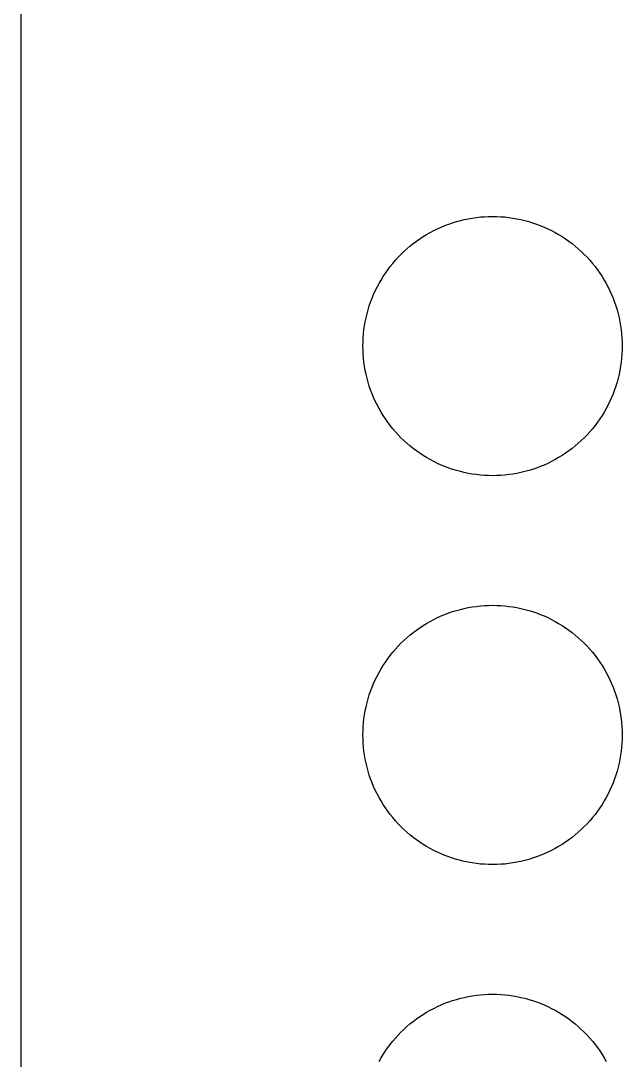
# Model space of a CAD drawing. Header units: metres. Extents: x 0 to 110, y 0 to 146.
# Drawn here: x 0 to 23.2, y 72.45 to 112.55 of the extents above; entities that cross this region are included whole.
import ezdxf

# ---------------------------------------------------------------- set-up
doc = ezdxf.new("R2010")
doc.units = ezdxf.units.M

msp = doc.modelspace()

# ---------------------------------------------------------------- linework, layer by layer
for p, q in [((0, 146), (0, 0)), ((16.2143, 104.589), (16.3594, 104.649)), ((16.3594, 104.649), (16.5063, 104.704)), ((16.5063, 104.704), (16.6549, 104.755)), ((16.6549, 104.755), (16.8051, 104.801)), ((16.8051, 104.801), (16.9566, 104.843)), ((16.9566, 104.843), (17.1093, 104.88)), ((17.1093, 104.88), (17.2631, 104.911)), ((17.2631, 104.911), (17.4178, 104.938)), ((17.4178, 104.938), (17.5733, 104.961)), ((17.5733, 104.961), (17.7295, 104.978)), ((17.7295, 104.978), (17.8861, 104.99)), ((17.8861, 104.99), (18.043, 104.998)), ((18.043, 104.998), (18.2, 105)), ((18.2, 105), (18.3571, 104.998)), ((18.3571, 104.998), (18.514, 104.99)), ((18.514, 104.99), (18.6705, 104.978)), ((18.6705, 104.978), (18.8267, 104.961)), ((18.8267, 104.961), (18.9822, 104.938)), ((18.9822, 104.938), (19.1369, 104.911)), ((19.1369, 104.911), (19.2907, 104.88)), ((19.2907, 104.88), (19.4435, 104.843)), ((19.4435, 104.843), (19.595, 104.801)), ((19.595, 104.801), (19.7451, 104.755)), ((19.7451, 104.755), (19.8937, 104.704)), ((19.8937, 104.704), (20.0406, 104.649)), ((20.0406, 104.649), (20.1857, 104.589)), ((15.5209, 104.222), (15.6548, 104.304)), ((15.6548, 104.304), (15.7912, 104.382)), ((15.7912, 104.382), (15.9301, 104.455)), ((15.9301, 104.455), (16.0711, 104.524)), ((16.0711, 104.524), (16.2143, 104.589)), ((20.1857, 104.589), (20.3289, 104.524)), ((20.3289, 104.524), (20.47, 104.455)), ((20.47, 104.455), (20.6088, 104.382)), ((20.6088, 104.382), (20.7452, 104.304)), ((20.7452, 104.304), (20.8791, 104.222)), ((14.8934, 103.751), (15.0129, 103.853)), ((15.0129, 103.853), (15.1355, 103.951)), ((15.1355, 103.951), (15.2611, 104.045)), ((15.2611, 104.045), (15.3896, 104.135)), ((15.3896, 104.135), (15.5209, 104.222)), ((20.8791, 104.222), (21.0104, 104.135)), ((21.0104, 104.135), (21.1389, 104.045)), ((21.1389, 104.045), (21.2645, 103.951)), ((21.2645, 103.951), (21.3871, 103.853)), ((21.3871, 103.853), (21.5066, 103.751)), ((14.5552, 103.423), (14.6645, 103.536)), ((14.6645, 103.536), (14.7773, 103.645)), ((14.7773, 103.645), (14.8934, 103.751)), ((21.5066, 103.751), (21.6227, 103.645)), ((21.6227, 103.645), (21.7355, 103.536)), ((21.7355, 103.536), (21.8448, 103.423)), ((14.1549, 102.939), (14.2492, 103.065)), ((14.2492, 103.065), (14.3474, 103.187)), ((14.3474, 103.187), (14.4494, 103.307)), ((14.4494, 103.307), (14.5552, 103.423)), ((21.8448, 103.423), (21.9506, 103.307)), ((21.9506, 103.307), (22.0526, 103.187)), ((22.0526, 103.187), (22.1508, 103.065)), ((22.1508, 103.065), (22.2451, 102.939)), ((13.8963, 102.545), (13.9784, 102.679)), ((13.9784, 102.679), (14.0646, 102.81)), ((14.0646, 102.81), (14.1549, 102.939)), ((22.2451, 102.939), (22.3354, 102.81)), ((22.3354, 102.81), (22.4216, 102.679)), ((22.4216, 102.679), (22.5037, 102.545)), ((13.6759, 102.129), (13.745, 102.27)), ((13.745, 102.27), (13.8185, 102.409)), ((13.8185, 102.409), (13.8963, 102.545)), ((22.5037, 102.545), (22.5815, 102.409)), ((22.5815, 102.409), (22.655, 102.27)), ((22.655, 102.27), (22.7241, 102.129)), ((13.4956, 101.694), (13.5511, 101.841)), ((13.5511, 101.841), (13.6112, 101.986)), ((13.6112, 101.986), (13.6759, 102.129)), ((22.7241, 102.129), (22.7888, 101.986)), ((22.7888, 101.986), (22.8489, 101.841)), ((22.8489, 101.841), (22.9044, 101.694)), ((13.3985, 101.395), (13.4447, 101.545)), ((13.4447, 101.545), (13.4956, 101.694)), ((22.9044, 101.694), (22.9553, 101.545)), ((22.9553, 101.545), (23.0015, 101.395)), ((13.2886, 100.937), (13.3204, 101.091)), ((13.3204, 101.091), (13.3571, 101.243)), ((13.3571, 101.243), (13.3985, 101.395)), ((23.0015, 101.395), (23.0429, 101.243)), ((23.0429, 101.243), (23.0796, 101.091)), ((23.0796, 101.091), (23.1115, 100.937)), ((13.2394, 100.627), (13.2616, 100.782)), ((13.2616, 100.782), (13.2886, 100.937)), ((23.1115, 100.937), (23.1384, 100.782)), ((23.1384, 100.782), (23.1606, 100.627)), ((13.2025, 100.157), (13.2099, 100.314)), ((13.2099, 100.314), (13.2222, 100.471)), ((13.2222, 100.471), (13.2394, 100.627)), ((23.1606, 100.627), (23.1778, 100.471)), ((23.1778, 100.471), (23.1901, 100.314)), ((23.1901, 100.314), (23.1975, 100.157)), ((13.2, 100), (13.2025, 100.157)), ((13.2025, 99.8429), (13.2, 100)), ((13.2099, 99.686), (13.2025, 99.8429)), ((23.1975, 99.8429), (23.1901, 99.686)), ((23.1975, 100.157), (23.2, 100)), ((23.2, 100), (23.1975, 99.8429)), ((13.2222, 99.5294), (13.2099, 99.686)), ((13.2394, 99.3733), (13.2222, 99.5294)), ((23.1778, 99.5294), (23.1606, 99.3733)), ((23.1901, 99.686), (23.1778, 99.5294)), ((13.2616, 99.2178), (13.2394, 99.3733)), ((13.2886, 99.0631), (13.2616, 99.2178)), ((13.3204, 98.9093), (13.2886, 99.0631)), ((23.1115, 99.0631), (23.0796, 98.9093)), ((23.1384, 99.2178), (23.1115, 99.0631)), ((23.1606, 99.3733), (23.1384, 99.2178)), ((13.3571, 98.7565), (13.3204, 98.9093)), ((13.3985, 98.605), (13.3571, 98.7565)), ((23.0429, 98.7565), (23.0015, 98.605)), ((23.0796, 98.9093), (23.0429, 98.7565)), ((13.4447, 98.4549), (13.3985, 98.605)), ((13.4956, 98.3063), (13.4447, 98.4549)), ((13.5511, 98.1594), (13.4956, 98.3063)), ((22.9044, 98.3063), (22.8489, 98.1594)), ((22.9553, 98.4549), (22.9044, 98.3063)), ((23.0015, 98.605), (22.9553, 98.4549)), ((13.6112, 98.0143), (13.5511, 98.1594)), ((13.6759, 97.8711), (13.6112, 98.0143)), ((13.745, 97.73), (13.6759, 97.8711)), ((22.7241, 97.8711), (22.655, 97.73)), ((22.7888, 98.0143), (22.7241, 97.8711)), ((22.8489, 98.1594), (22.7888, 98.0143)), ((13.8185, 97.5912), (13.745, 97.73)), ((13.8963, 97.4548), (13.8185, 97.5912)), ((13.9784, 97.3209), (13.8963, 97.4548)), ((22.5037, 97.4548), (22.4216, 97.3209)), ((22.5815, 97.5912), (22.5037, 97.4548)), ((22.655, 97.73), (22.5815, 97.5912)), ((14.0646, 97.1896), (13.9784, 97.3209)), ((14.1549, 97.0611), (14.0646, 97.1896)), ((14.2492, 96.9355), (14.1549, 97.0611)), ((22.2451, 97.0611), (22.1508, 96.9355)), ((22.3354, 97.1896), (22.2451, 97.0611)), ((22.4216, 97.3209), (22.3354, 97.1896)), ((14.3474, 96.8129), (14.2492, 96.9355)), ((14.4494, 96.6934), (14.3474, 96.8129)), ((14.5552, 96.5773), (14.4494, 96.6934)), ((21.9506, 96.6934), (21.8448, 96.5773)), ((22.0526, 96.8129), (21.9506, 96.6934)), ((22.1508, 96.9355), (22.0526, 96.8129)), ((14.6645, 96.4645), (14.5552, 96.5773)), ((14.7773, 96.3551), (14.6645, 96.4645)), ((14.8934, 96.2494), (14.7773, 96.3551)), ((15.0129, 96.1474), (14.8934, 96.2494)), ((21.5066, 96.2494), (21.3871, 96.1474)), ((21.6227, 96.3551), (21.5066, 96.2494)), ((21.7355, 96.4645), (21.6227, 96.3551)), ((21.8448, 96.5773), (21.7355, 96.4645)), ((15.1355, 96.0492), (15.0129, 96.1474)), ((15.2611, 95.9549), (15.1355, 96.0492)), ((15.3896, 95.8646), (15.2611, 95.9549)), ((15.5209, 95.7784), (15.3896, 95.8646)), ((21.0104, 95.8646), (20.8791, 95.7784)), ((21.1389, 95.9549), (21.0104, 95.8646)), ((21.2645, 96.0492), (21.1389, 95.9549)), ((21.3871, 96.1474), (21.2645, 96.0492)), ((15.6548, 95.6963), (15.5209, 95.7784)), ((15.7912, 95.6185), (15.6548, 95.6963)), ((15.9301, 95.545), (15.7912, 95.6185)), ((16.0711, 95.4759), (15.9301, 95.545)), ((16.2143, 95.4112), (16.0711, 95.4759)), ((20.3289, 95.4759), (20.1857, 95.4112)), ((20.47, 95.545), (20.3289, 95.4759)), ((20.6088, 95.6185), (20.47, 95.545)), ((20.7452, 95.6963), (20.6088, 95.6185)), ((20.8791, 95.7784), (20.7452, 95.6963)), ((16.3594, 95.3511), (16.2143, 95.4112)), ((16.5063, 95.2956), (16.3594, 95.3511)), ((16.6549, 95.2447), (16.5063, 95.2956)), ((16.8051, 95.1985), (16.6549, 95.2447)), ((16.9566, 95.1571), (16.8051, 95.1985)), ((17.1093, 95.1204), (16.9566, 95.1571)), ((17.2631, 95.0886), (17.1093, 95.1204)), ((17.4178, 95.0616), (17.2631, 95.0886)), ((17.5733, 95.0394), (17.4178, 95.0616)), ((17.7295, 95.0222), (17.5733, 95.0394)), ((17.8861, 95.0099), (17.7295, 95.0222)), ((18.6705, 95.0222), (18.514, 95.0099)), ((18.8267, 95.0394), (18.6705, 95.0222)), ((18.9822, 95.0616), (18.8267, 95.0394)), ((19.1369, 95.0886), (18.9822, 95.0616)), ((19.2907, 95.1204), (19.1369, 95.0886)), ((19.4435, 95.1571), (19.2907, 95.1204)), ((19.595, 95.1985), (19.4435, 95.1571)), ((19.7451, 95.2447), (19.595, 95.1985)), ((19.8937, 95.2956), (19.7451, 95.2447)), ((20.0406, 95.3511), (19.8937, 95.2956)), ((20.1857, 95.4112), (20.0406, 95.3511)), ((18.043, 95.0025), (17.8861, 95.0099)), ((18.2, 95), (18.043, 95.0025)), ((18.3571, 95.0025), (18.2, 95)), ((18.514, 95.0099), (18.3571, 95.0025)), ((16.8051, 89.8015), (16.9566, 89.8429)), ((16.9566, 89.8429), (17.1093, 89.8796)), ((17.1093, 89.8796), (17.2631, 89.9114)), ((17.2631, 89.9114), (17.4178, 89.9384)), ((17.4178, 89.9384), (17.5733, 89.9606)), ((17.5733, 89.9606), (17.7295, 89.9778)), ((17.7295, 89.9778), (17.8861, 89.9901)), ((17.8861, 89.9901), (18.043, 89.9975)), ((18.043, 89.9975), (18.2, 90)), ((18.2, 90), (18.3571, 89.9975)), ((18.3571, 89.9975), (18.514, 89.9901)), ((18.514, 89.9901), (18.6705, 89.9778)), ((18.6705, 89.9778), (18.8267, 89.9606)), ((18.8267, 89.9606), (18.9822, 89.9384)), ((18.9822, 89.9384), (19.1369, 89.9114)), ((19.1369, 89.9114), (19.2907, 89.8796)), ((19.2907, 89.8796), (19.4435, 89.8429)), ((19.4435, 89.8429), (19.595, 89.8015)), ((15.7912, 89.3815), (15.9301, 89.455)), ((15.9301, 89.455), (16.0711, 89.5241)), ((16.0711, 89.5241), (16.2143, 89.5888)), ((16.2143, 89.5888), (16.3594, 89.6489)), ((16.3594, 89.6489), (16.5063, 89.7044)), ((16.5063, 89.7044), (16.6549, 89.7553)), ((16.6549, 89.7553), (16.8051, 89.8015)), ((19.595, 89.8015), (19.7451, 89.7553)), ((19.7451, 89.7553), (19.8937, 89.7044)), ((19.8937, 89.7044), (20.0406, 89.6489)), ((20.0406, 89.6489), (20.1857, 89.5888)), ((20.1857, 89.5888), (20.3289, 89.5241)), ((20.3289, 89.5241), (20.47, 89.455)), ((20.47, 89.455), (20.6088, 89.3815)), ((15.1355, 88.9508), (15.2611, 89.0451)), ((15.2611, 89.0451), (15.3896, 89.1354)), ((15.3896, 89.1354), (15.5209, 89.2216)), ((15.5209, 89.2216), (15.6548, 89.3037)), ((15.6548, 89.3037), (15.7912, 89.3815)), ((20.6088, 89.3815), (20.7452, 89.3037)), ((20.7452, 89.3037), (20.8791, 89.2216)), ((20.8791, 89.2216), (21.0104, 89.1354)), ((21.0104, 89.1354), (21.1389, 89.0451)), ((21.1389, 89.0451), (21.2645, 88.9508)), ((14.6645, 88.5355), (14.7773, 88.6448)), ((14.7773, 88.6448), (14.8934, 88.7505)), ((14.8934, 88.7505), (15.0129, 88.8526)), ((15.0129, 88.8526), (15.1355, 88.9508)), ((21.2645, 88.9508), (21.3871, 88.8526)), ((21.3871, 88.8526), (21.5066, 88.7505)), ((21.5066, 88.7505), (21.6227, 88.6448)), ((21.6227, 88.6448), (21.7355, 88.5355)), ((14.3474, 88.1871), (14.4494, 88.3065)), ((14.4494, 88.3065), (14.5552, 88.4227)), ((14.5552, 88.4227), (14.6645, 88.5355)), ((21.7355, 88.5355), (21.8448, 88.4227)), ((21.8448, 88.4227), (21.9506, 88.3065)), ((21.9506, 88.3065), (22.0526, 88.1871)), ((13.9784, 87.6791), (14.0646, 87.8104)), ((14.0646, 87.8104), (14.1549, 87.9389)), ((14.1549, 87.9389), (14.2492, 88.0645)), ((14.2492, 88.0645), (14.3474, 88.1871)), ((22.0526, 88.1871), (22.1508, 88.0645)), ((22.1508, 88.0645), (22.2451, 87.9389)), ((22.2451, 87.9389), (22.3354, 87.8104)), ((22.3354, 87.8104), (22.4216, 87.6791)), ((13.745, 87.2699), (13.8185, 87.4088)), ((13.8185, 87.4088), (13.8963, 87.5452)), ((13.8963, 87.5452), (13.9784, 87.6791)), ((22.4216, 87.6791), (22.5037, 87.5452)), ((22.5037, 87.5452), (22.5815, 87.4088)), ((22.5815, 87.4088), (22.655, 87.2699)), ((13.6112, 86.9857), (13.6759, 87.1289)), ((13.6759, 87.1289), (13.745, 87.2699)), ((22.655, 87.2699), (22.7241, 87.1289)), ((22.7241, 87.1289), (22.7888, 86.9857)), ((13.4447, 86.5451), (13.4956, 86.6937)), ((13.4956, 86.6937), (13.5511, 86.8406)), ((13.5511, 86.8406), (13.6112, 86.9857)), ((22.7888, 86.9857), (22.8489, 86.8406)), ((22.8489, 86.8406), (22.9044, 86.6937)), ((22.9044, 86.6937), (22.9553, 86.5451)), ((13.3204, 86.0907), (13.3571, 86.2434)), ((13.3571, 86.2434), (13.3985, 86.3949)), ((13.3985, 86.3949), (13.4447, 86.5451)), ((22.9553, 86.5451), (23.0015, 86.3949)), ((23.0015, 86.3949), (23.0429, 86.2434)), ((23.0429, 86.2434), (23.0796, 86.0907)), ((13.2616, 85.7822), (13.2886, 85.9369)), ((13.2886, 85.9369), (13.3204, 86.0907)), ((23.0796, 86.0907), (23.1115, 85.9369)), ((23.1115, 85.9369), (23.1384, 85.7822)), ((13.2099, 85.3139), (13.2222, 85.4705)), ((13.2222, 85.4705), (13.2394, 85.6267)), ((13.2394, 85.6267), (13.2616, 85.7822)), ((23.1384, 85.7822), (23.1606, 85.6267)), ((23.1606, 85.6267), (23.1778, 85.4705)), ((23.1778, 85.4705), (23.1901, 85.3139)), ((13.2, 85), (13.2025, 85.157)), ((13.2025, 84.8429), (13.2, 85)), ((13.2025, 85.157), (13.2099, 85.3139)), ((23.1901, 85.3139), (23.1975, 85.157)), ((23.1975, 85.157), (23.2, 85)), ((23.2, 85), (23.1975, 84.8429)), ((13.2099, 84.686), (13.2025, 84.8429)), ((13.2222, 84.5294), (13.2099, 84.686)), ((23.1901, 84.686), (23.1778, 84.5294)), ((23.1975, 84.8429), (23.1901, 84.686)), ((13.2394, 84.3733), (13.2222, 84.5294)), ((13.2616, 84.2178), (13.2394, 84.3733)), ((13.2886, 84.0631), (13.2616, 84.2178)), ((23.1384, 84.2178), (23.1115, 84.0631)), ((23.1606, 84.3733), (23.1384, 84.2178)), ((23.1778, 84.5294), (23.1606, 84.3733)), ((13.3204, 83.9093), (13.2886, 84.0631)), ((13.3571, 83.7565), (13.3204, 83.9093)), ((23.0796, 83.9093), (23.0429, 83.7565)), ((23.1115, 84.0631), (23.0796, 83.9093)), ((13.3985, 83.605), (13.3571, 83.7565)), ((13.4447, 83.4549), (13.3985, 83.605)), ((13.4956, 83.3063), (13.4447, 83.4549)), ((22.9553, 83.4549), (22.9044, 83.3063)), ((23.0015, 83.605), (22.9553, 83.4549)), ((23.0429, 83.7565), (23.0015, 83.605)), ((13.5511, 83.1594), (13.4956, 83.3063)), ((13.6112, 83.0143), (13.5511, 83.1594)), ((13.6759, 82.8711), (13.6112, 83.0143)), ((22.7888, 83.0143), (22.7241, 82.8711)), ((22.8489, 83.1594), (22.7888, 83.0143)), ((22.9044, 83.3063), (22.8489, 83.1594)), ((13.745, 82.73), (13.6759, 82.8711)), ((13.8185, 82.5912), (13.745, 82.73)), ((13.8963, 82.4548), (13.8185, 82.5912)), ((22.5815, 82.5912), (22.5037, 82.4548)), ((22.655, 82.73), (22.5815, 82.5912)), ((22.7241, 82.8711), (22.655, 82.73)), ((13.9784, 82.3209), (13.8963, 82.4548)), ((14.0646, 82.1896), (13.9784, 82.3209)), ((14.1549, 82.0611), (14.0646, 82.1896)), ((22.3354, 82.1896), (22.2451, 82.0611)), ((22.4216, 82.3209), (22.3354, 82.1896)), ((22.5037, 82.4548), (22.4216, 82.3209)), ((14.2492, 81.9355), (14.1549, 82.0611)), ((14.3474, 81.8129), (14.2492, 81.9355)), ((14.4494, 81.6934), (14.3474, 81.8129)), ((22.0526, 81.8129), (21.9506, 81.6934)), ((22.1508, 81.9355), (22.0526, 81.8129)), ((22.2451, 82.0611), (22.1508, 81.9355)), ((14.5552, 81.5773), (14.4494, 81.6934)), ((14.6645, 81.4645), (14.5552, 81.5773)), ((14.7773, 81.3551), (14.6645, 81.4645)), ((21.7355, 81.4645), (21.6227, 81.3551)), ((21.8448, 81.5773), (21.7355, 81.4645)), ((21.9506, 81.6934), (21.8448, 81.5773)), ((14.8934, 81.2494), (14.7773, 81.3551)), ((15.0129, 81.1474), (14.8934, 81.2494)), ((15.1355, 81.0492), (15.0129, 81.1474)), ((15.2611, 80.9549), (15.1355, 81.0492)), ((21.2645, 81.0492), (21.1389, 80.9549)), ((21.3871, 81.1474), (21.2645, 81.0492)), ((21.5066, 81.2494), (21.3871, 81.1474)), ((21.6227, 81.3551), (21.5066, 81.2494)), ((15.3896, 80.8646), (15.2611, 80.9549)), ((15.5209, 80.7784), (15.3896, 80.8646)), ((15.6548, 80.6963), (15.5209, 80.7784)), ((15.7912, 80.6185), (15.6548, 80.6963)), ((15.9301, 80.545), (15.7912, 80.6185)), ((20.6088, 80.6185), (20.47, 80.545)), ((20.7452, 80.6963), (20.6088, 80.6185)), ((20.8791, 80.7784), (20.7452, 80.6963)), ((21.0104, 80.8646), (20.8791, 80.7784)), ((21.1389, 80.9549), (21.0104, 80.8646)), ((16.0711, 80.4759), (15.9301, 80.545)), ((16.2143, 80.4112), (16.0711, 80.4759)), ((16.3594, 80.3511), (16.2143, 80.4112)), ((16.5063, 80.2956), (16.3594, 80.3511)), ((16.6549, 80.2447), (16.5063, 80.2956)), ((16.8051, 80.1985), (16.6549, 80.2447)), ((16.9566, 80.1571), (16.8051, 80.1985)), ((19.595, 80.1985), (19.4435, 80.1571)), ((19.7451, 80.2447), (19.595, 80.1985)), ((19.8937, 80.2956), (19.7451, 80.2447)), ((20.0406, 80.3511), (19.8937, 80.2956)), ((20.1857, 80.4112), (20.0406, 80.3511)), ((20.3289, 80.4759), (20.1857, 80.4112)), ((20.47, 80.545), (20.3289, 80.4759)), ((17.1093, 80.1204), (16.9566, 80.1571)), ((17.2631, 80.0886), (17.1093, 80.1204)), ((17.4178, 80.0616), (17.2631, 80.0886)), ((17.5733, 80.0394), (17.4178, 80.0616)), ((17.7295, 80.0222), (17.5733, 80.0394)), ((17.8861, 80.0099), (17.7295, 80.0222)), ((18.043, 80.0025), (17.8861, 80.0099)), ((18.2, 80), (18.043, 80.0025)), ((18.3571, 80.0025), (18.2, 80)), ((18.514, 80.0099), (18.3571, 80.0025)), ((18.6705, 80.0222), (18.514, 80.0099)), ((18.8267, 80.0394), (18.6705, 80.0222)), ((18.9822, 80.0616), (18.8267, 80.0394)), ((19.1369, 80.0886), (18.9822, 80.0616)), ((19.2907, 80.1204), (19.1369, 80.0886)), ((19.4435, 80.1571), (19.2907, 80.1204)), ((17.5733, 74.9606), (17.7295, 74.9778)), ((17.7295, 74.9778), (17.8861, 74.9901)), ((17.8861, 74.9901), (18.043, 74.9975)), ((18.043, 74.9975), (18.2, 75)), ((18.2, 75), (18.3571, 74.9975)), ((18.3571, 74.9975), (18.514, 74.9901)), ((18.514, 74.9901), (18.6705, 74.9778)), ((18.6705, 74.9778), (18.8267, 74.9606)), ((16.0711, 74.5241), (16.2143, 74.5888)), ((16.2143, 74.5888), (16.3594, 74.6489)), ((16.3594, 74.6489), (16.5063, 74.7044)), ((16.5063, 74.7044), (16.6549, 74.7553)), ((16.6549, 74.7553), (16.8051, 74.8015)), ((16.8051, 74.8015), (16.9566, 74.8429)), ((16.9566, 74.8429), (17.1093, 74.8796)), ((17.1093, 74.8796), (17.2631, 74.9114)), ((17.2631, 74.9114), (17.4178, 74.9384)), ((17.4178, 74.9384), (17.5733, 74.9606)), ((18.8267, 74.9606), (18.9822, 74.9384)), ((18.9822, 74.9384), (19.1369, 74.9114)), ((19.1369, 74.9114), (19.2907, 74.8796)), ((19.2907, 74.8796), (19.4435, 74.8429)), ((19.4435, 74.8429), (19.595, 74.8015)), ((19.595, 74.8015), (19.7451, 74.7553)), ((19.7451, 74.7553), (19.8937, 74.7044)), ((19.8937, 74.7044), (20.0406, 74.6489)), ((20.0406, 74.6489), (20.1857, 74.5888)), ((20.1857, 74.5888), (20.3289, 74.5241)), ((15.3896, 74.1354), (15.5209, 74.2216)), ((15.5209, 74.2216), (15.6548, 74.3037)), ((15.6548, 74.3037), (15.7912, 74.3815)), ((15.7912, 74.3815), (15.9301, 74.455)), ((15.9301, 74.455), (16.0711, 74.5241)), ((20.3289, 74.5241), (20.47, 74.455)), ((20.47, 74.455), (20.6088, 74.3815)), ((20.6088, 74.3815), (20.7452, 74.3037)), ((20.7452, 74.3037), (20.8791, 74.2216)), ((20.8791, 74.2216), (21.0104, 74.1354)), ((14.8934, 73.7505), (15.0129, 73.8526)), ((15.0129, 73.8526), (15.1355, 73.9508)), ((15.1355, 73.9508), (15.2611, 74.0451)), ((15.2611, 74.0451), (15.3896, 74.1354)), ((21.0104, 74.1354), (21.1389, 74.0451)), ((21.1389, 74.0451), (21.2645, 73.9508)), ((21.2645, 73.9508), (21.3871, 73.8526)), ((21.3871, 73.8526), (21.5066, 73.7505)), ((14.4494, 73.3066), (14.5552, 73.4227)), ((14.5552, 73.4227), (14.6645, 73.5355)), ((14.6645, 73.5355), (14.7773, 73.6449)), ((14.7773, 73.6449), (14.8934, 73.7505)), ((21.5066, 73.7505), (21.6227, 73.6449)), ((21.6227, 73.6449), (21.7355, 73.5355)), ((21.7355, 73.5355), (21.8448, 73.4227)), ((21.8448, 73.4227), (21.9506, 73.3066)), ((14.1549, 72.9389), (14.2492, 73.0645)), ((14.2492, 73.0645), (14.3474, 73.1871)), ((14.3474, 73.1871), (14.4494, 73.3066)), ((21.9506, 73.3066), (22.0526, 73.1871)), ((22.0526, 73.1871), (22.1508, 73.0645)), ((22.1508, 73.0645), (22.2451, 72.9389)), ((13.8963, 72.5452), (13.9784, 72.6791)), ((13.9784, 72.6791), (14.0646, 72.8104)), ((14.0646, 72.8104), (14.1549, 72.9389)), ((22.2451, 72.9389), (22.3354, 72.8104)), ((22.3354, 72.8104), (22.4216, 72.6791)), ((22.4216, 72.6791), (22.5037, 72.5452)), ((13.8185, 72.4088), (13.8963, 72.5452)), ((22.5037, 72.5452), (22.5815, 72.4088))]:
    msp.add_line(p, q)

doc.saveas('drawing.dxf')
